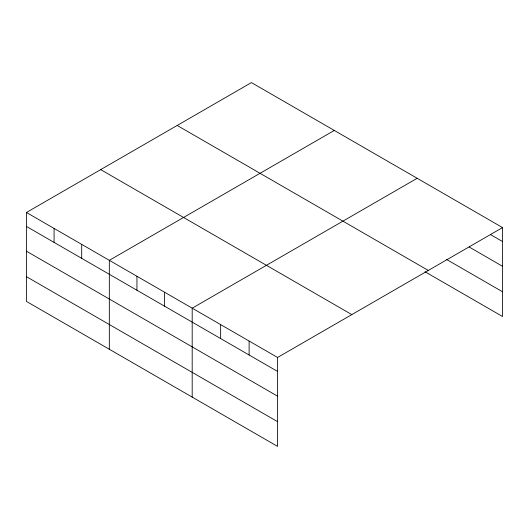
<?xml version="1.0" encoding="UTF-8"?>
<svg xmlns="http://www.w3.org/2000/svg" width="529" height="529" viewBox="0 0 529 529"><rect width="100%" height="100%" fill="white"/><g stroke="black" fill="none" stroke-linecap="round" stroke-linejoin="round"><path stroke-width="0.79" d="M424.992 271.741L502.55 316.521L502.55 227.582L251.427 82.597L26.45 212.479L26.45 301.418L277.573 446.403L277.573 357.465L26.45 212.479M334.295 130.438L109.324 260.328L109.324 349.266M417.169 178.286L192.192 308.176L192.192 397.114M277.573 357.465L502.55 227.582M490.456 234.559L502.55 241.541M469.111 246.977L502.55 266.285M446.337 259.322L502.55 291.777M177.182 125.459L428.311 270.445M100.689 169.617L351.818 314.603M26.45 226.445L277.573 371.431M26.45 251.189L277.573 396.175M26.45 276.68L277.573 421.666M249.113 341.04L249.113 354.999M220.653 324.608L220.653 338.567M164.572 292.226L164.572 306.192M136.945 276.277L136.945 290.242M81.697 244.378L81.697 258.344M54.077 228.429L54.077 242.394"/></g></svg>
